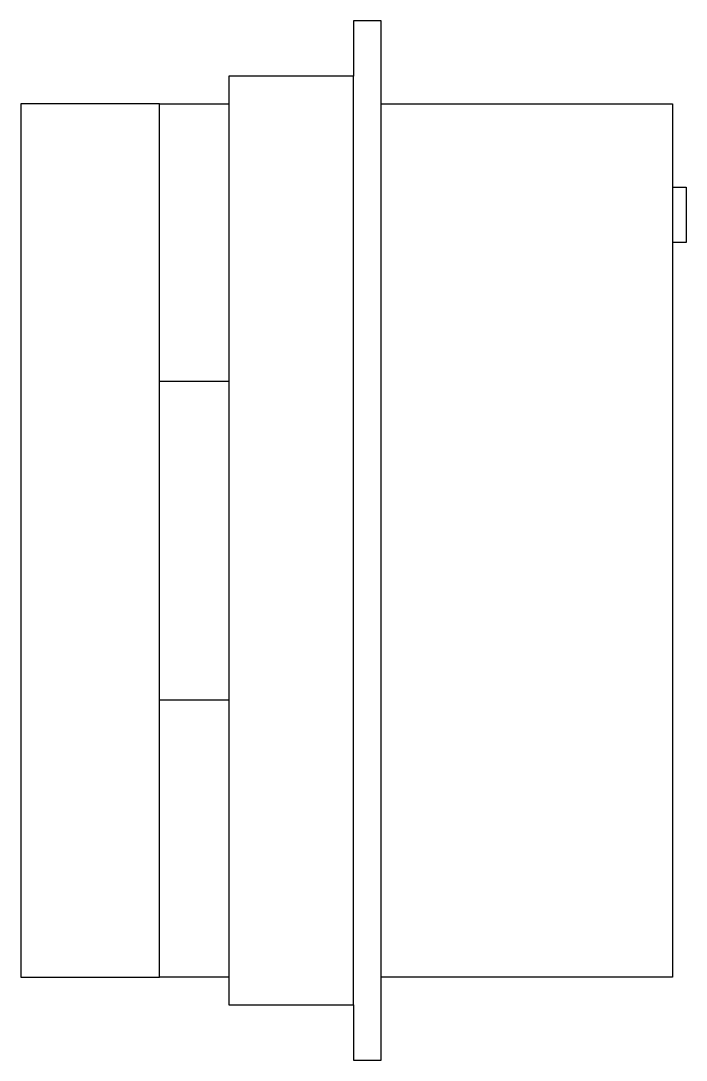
# Model space of a CAD drawing. Header units: millimetres. Extents: x 0 to 240, y -30 to 345.
import ezdxf

# ---------------------------------------------------------------- set-up
doc = ezdxf.new("R2010")
doc.units = ezdxf.units.MM
doc.header["$MEASUREMENT"] = 0

msp = doc.modelspace()

# ---------------------------------------------------------------- linework, layer by layer
for p, q in [((235, 285), (240, 285)), ((240, 285), (240, 265)), ((240, 265), (235, 265)), ((50, 215), (75, 215)), ((50, 100), (75, 100))]:
    msp.add_line(p, q)
for points in [[(120, -10), (120, -30), (130, -30), (130, 345), (120, 345), (120, 325)], [(75, 325), (75, -10), (120, -10), (120, 325), (75, 325)], [(0, 315), (0, 0), (50, 0), (50, 315), (0, 315)], [(50, 315), (75, 315)], [(130, 315), (235, 315), (235, 0), (130, 0)], [(75, 0), (50, 0)]]:
    msp.add_lwpolyline(points)

doc.saveas('drawing.dxf')
